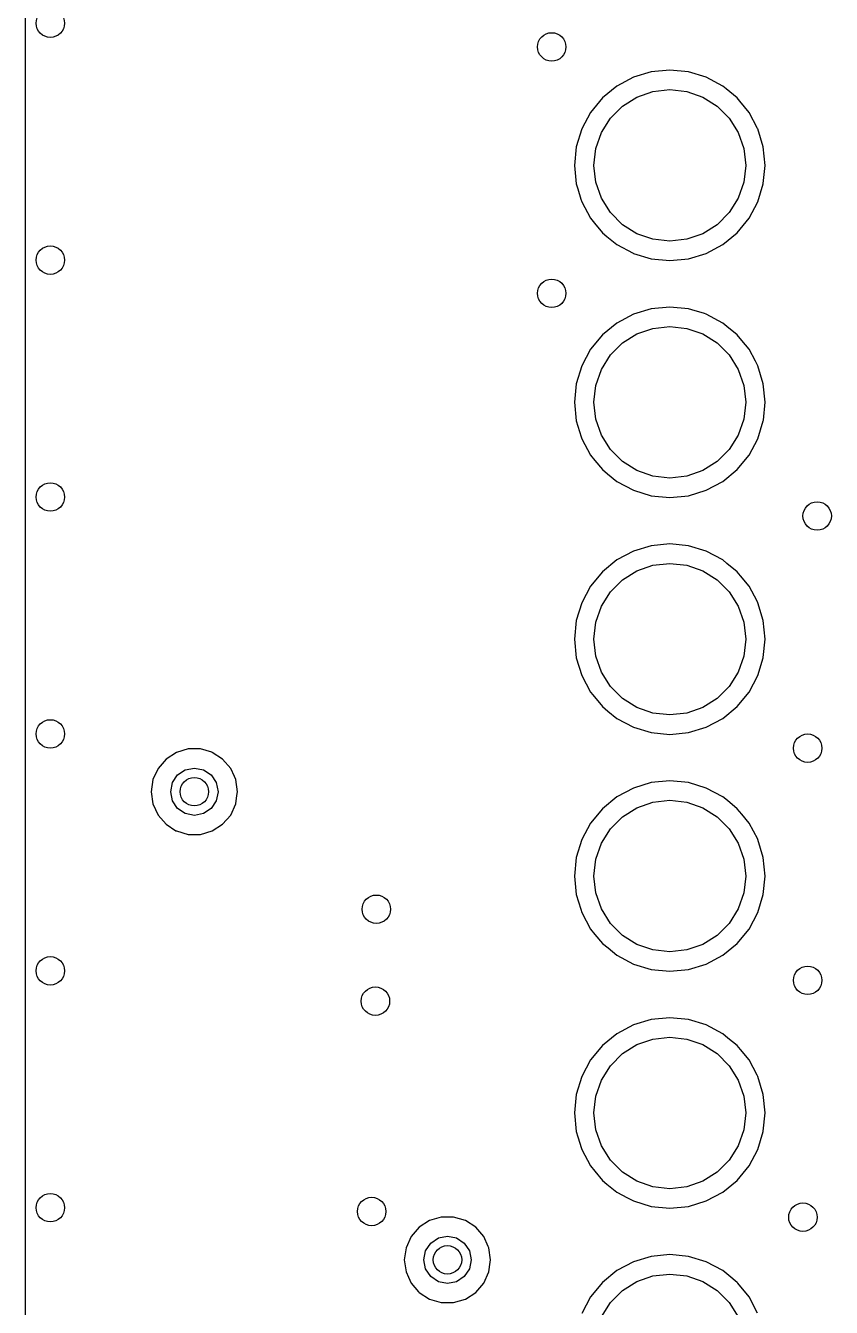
# Model space of a CAD drawing. Extents: x 100.3 to 197.2, y -144.7 to -85.3.
# Drawn here: x 100.3 to 108.8, y -124.55 to -111.03 of the extents above; entities that cross this region are included whole.
import ezdxf

# ---------------------------------------------------------------- set-up
doc = ezdxf.new("R2010")
doc.units = 0
doc.layers.add('BLACK', color=7, linetype='CONTINUOUS')

msp = doc.modelspace()

# ---------------------------------------------------------------- linework, layer by layer
at = {"layer": 'BLACK', "linetype": 'CONTINUOUS'}
for p, q in [((100.3, -112.5), (100.3, -110)), ((106.711, -111.571), (106.537, -111.664)), ((106.899, -111.514), (106.711, -111.571)), ((106.711, -111.571), (106.711, -111.571)), ((107.096, -111.495), (106.899, -111.514)), ((106.899, -111.514), (106.899, -111.514)), ((107.292, -111.514), (107.096, -111.495)), ((107.096, -111.495), (107.096, -111.495)), ((107.48, -111.571), (107.292, -111.514)), ((107.292, -111.514), (107.292, -111.514)), ((107.654, -111.664), (107.48, -111.571)), ((107.48, -111.571), (107.48, -111.571)), ((106.537, -111.664), (106.385, -111.789)), ((106.537, -111.664), (106.537, -111.664)), ((106.748, -111.779), (106.918, -111.72)), ((106.918, -111.72), (107.096, -111.7)), ((107.096, -111.7), (107.274, -111.72)), ((107.274, -111.72), (107.443, -111.779)), ((107.689, -111.693), (107.654, -111.664)), ((107.654, -111.664), (107.654, -111.664)), ((107.654, -111.664), (107.654, -111.664)), ((107.807, -111.789), (107.689, -111.693)), ((106.385, -111.789), (106.26, -111.941)), ((106.385, -111.789), (106.385, -111.789)), ((106.597, -111.874), (106.748, -111.779)), ((107.443, -111.779), (107.594, -111.874)), ((107.835, -111.824), (107.807, -111.789)), ((107.807, -111.789), (107.807, -111.789)), ((107.932, -111.941), (107.835, -111.824)), ((106.26, -111.941), (106.167, -112.115)), ((106.26, -111.941), (106.26, -111.941)), ((106.47, -112.001), (106.597, -111.874)), ((107.594, -111.874), (107.721, -112.001)), ((108.022, -112.11), (107.932, -111.941)), ((107.932, -111.941), (107.932, -111.941)), ((107.932, -111.941), (107.932, -111.941)), ((106.167, -112.115), (106.109, -112.304)), ((106.167, -112.115), (106.167, -112.115)), ((106.375, -112.153), (106.47, -112.001)), ((107.721, -112.001), (107.816, -112.153)), ((108.024, -112.115), (108.022, -112.11)), ((108.082, -112.304), (108.024, -112.115)), ((106.316, -112.322), (106.375, -112.153)), ((107.816, -112.153), (107.876, -112.322)), ((106.109, -112.304), (106.09, -112.5)), ((106.109, -112.304), (106.109, -112.304)), ((106.295, -112.5), (106.316, -112.322)), ((107.876, -112.322), (107.896, -112.5)), ((108.101, -112.5), (108.082, -112.304)), ((108.082, -112.304), (108.082, -112.304)), ((108.082, -112.304), (108.082, -112.304)), ((100.3, -115), (100.3, -112.5)), ((106.09, -112.5), (106.09, -112.5)), ((106.09, -112.5), (106.109, -112.696)), ((106.316, -112.678), (106.295, -112.5)), ((107.896, -112.5), (107.876, -112.678)), ((108.082, -112.693), (108.101, -112.5)), ((108.101, -112.5), (108.101, -112.5)), ((106.109, -112.696), (106.109, -112.696)), ((106.109, -112.696), (106.126, -112.749)), ((106.126, -112.749), (106.158, -112.857)), ((106.375, -112.847), (106.316, -112.678)), ((107.876, -112.678), (107.816, -112.847)), ((108.024, -112.885), (108.082, -112.696)), ((108.082, -112.696), (108.082, -112.693)), ((106.158, -112.857), (106.167, -112.885)), ((106.167, -112.885), (106.167, -112.885)), ((106.167, -112.885), (106.26, -113.059)), ((106.47, -112.999), (106.375, -112.847)), ((107.816, -112.847), (107.721, -112.999)), ((107.932, -113.059), (108.024, -112.885)), ((106.26, -113.059), (106.26, -113.059)), ((106.26, -113.059), (106.26, -113.059)), ((106.26, -113.059), (106.301, -113.11)), ((106.597, -113.126), (106.47, -112.999)), ((107.721, -112.999), (107.594, -113.126)), ((107.807, -113.211), (107.932, -113.059)), ((106.301, -113.11), (106.385, -113.211)), ((106.385, -113.211), (106.385, -113.211)), ((106.385, -113.211), (106.432, -113.25)), ((106.748, -113.221), (106.597, -113.126)), ((107.594, -113.126), (107.443, -113.221)), ((107.654, -113.336), (107.807, -113.211)), ((106.432, -113.25), (106.537, -113.336)), ((106.537, -113.336), (106.537, -113.336)), ((106.537, -113.336), (106.537, -113.336)), ((106.537, -113.336), (106.708, -113.427)), ((106.918, -113.28), (106.748, -113.221)), ((107.096, -113.3), (106.918, -113.28)), ((107.274, -113.28), (107.096, -113.3)), ((107.443, -113.221), (107.274, -113.28)), ((107.48, -113.429), (107.654, -113.336)), ((106.708, -113.427), (106.711, -113.429)), ((106.711, -113.429), (106.899, -113.486)), ((107.292, -113.486), (107.48, -113.429)), ((106.899, -113.486), (106.899, -113.486)), ((106.899, -113.486), (106.899, -113.486)), ((106.899, -113.486), (107.096, -113.505)), ((107.096, -113.505), (107.292, -113.486)), ((107.096, -113.505), (107.096, -113.505)), ((107.096, -113.505), (107.096, -113.505)), ((107.292, -113.486), (107.292, -113.486)), ((107.292, -113.486), (107.292, -113.486)), ((106.899, -114.014), (106.711, -114.071)), ((107.096, -113.995), (106.899, -114.014)), ((106.899, -114.014), (106.899, -114.014)), ((107.292, -114.014), (107.096, -113.995)), ((107.096, -113.995), (107.096, -113.995)), ((107.328, -114.025), (107.292, -114.014)), ((107.292, -114.014), (107.292, -114.014)), ((106.711, -114.071), (106.537, -114.164)), ((106.711, -114.071), (106.711, -114.071)), ((107.46, -114.065), (107.328, -114.025)), ((107.48, -114.071), (107.46, -114.065)), ((107.654, -114.164), (107.48, -114.071)), ((107.48, -114.071), (107.48, -114.071)), ((106.385, -114.289), (106.26, -114.441)), ((106.537, -114.164), (106.385, -114.289)), ((106.385, -114.289), (106.385, -114.289)), ((106.537, -114.164), (106.537, -114.164)), ((106.597, -114.374), (106.748, -114.279)), ((106.748, -114.279), (106.918, -114.22)), ((106.918, -114.22), (107.096, -114.2)), ((107.096, -114.2), (107.274, -114.22)), ((107.274, -114.22), (107.443, -114.279)), ((107.443, -114.279), (107.594, -114.374)), ((107.698, -114.2), (107.654, -114.164)), ((107.654, -114.164), (107.654, -114.164)), ((107.654, -114.164), (107.654, -114.164)), ((107.807, -114.289), (107.698, -114.2)), ((107.857, -114.35), (107.807, -114.289)), ((107.807, -114.289), (107.807, -114.289)), ((106.47, -114.501), (106.597, -114.374)), ((107.594, -114.374), (107.721, -114.501)), ((107.932, -114.441), (107.857, -114.35)), ((106.26, -114.441), (106.167, -114.615)), ((106.26, -114.441), (106.26, -114.441)), ((106.375, -114.653), (106.47, -114.501)), ((107.721, -114.501), (107.816, -114.653)), ((107.998, -114.565), (107.932, -114.441)), ((107.932, -114.441), (107.932, -114.441)), ((107.932, -114.441), (107.932, -114.441)), ((108.024, -114.615), (107.998, -114.565)), ((106.167, -114.615), (106.109, -114.804)), ((106.167, -114.615), (106.167, -114.615)), ((106.316, -114.822), (106.375, -114.653)), ((107.816, -114.653), (107.876, -114.822)), ((108.082, -114.804), (108.024, -114.615)), ((106.109, -114.804), (106.09, -115)), ((106.109, -114.804), (106.109, -114.804)), ((106.295, -115), (106.316, -114.822)), ((107.876, -114.822), (107.896, -115)), ((108.101, -115), (108.082, -114.804)), ((108.082, -114.804), (108.082, -114.804)), ((108.082, -114.804), (108.082, -114.804)), ((100.3, -117.5), (100.3, -115)), ((106.09, -115), (106.09, -115)), ((106.09, -115), (106.109, -115.196)), ((106.316, -115.178), (106.295, -115)), ((107.896, -115), (107.876, -115.178)), ((108.083, -115.188), (108.101, -115)), ((108.101, -115), (108.101, -115)), ((106.109, -115.196), (106.109, -115.196)), ((106.109, -115.196), (106.127, -115.254)), ((106.375, -115.347), (106.316, -115.178)), ((107.876, -115.178), (107.816, -115.347)), ((108.024, -115.385), (108.082, -115.196)), ((108.082, -115.196), (108.083, -115.188)), ((106.127, -115.254), (106.161, -115.365)), ((106.161, -115.365), (106.167, -115.385)), ((106.47, -115.499), (106.375, -115.347)), ((107.816, -115.347), (107.721, -115.499)), ((106.167, -115.385), (106.167, -115.385)), ((106.167, -115.385), (106.26, -115.559)), ((106.597, -115.626), (106.47, -115.499)), ((107.721, -115.499), (107.594, -115.626)), ((107.932, -115.559), (108.024, -115.385)), ((106.26, -115.559), (106.26, -115.559)), ((106.26, -115.559), (106.26, -115.559)), ((106.26, -115.559), (106.306, -115.615)), ((106.306, -115.615), (106.385, -115.711)), ((106.748, -115.721), (106.597, -115.626)), ((107.594, -115.626), (107.443, -115.721)), ((107.807, -115.711), (107.932, -115.559)), ((106.385, -115.711), (106.385, -115.711)), ((106.385, -115.711), (106.438, -115.755)), ((106.438, -115.755), (106.537, -115.836)), ((106.918, -115.78), (106.748, -115.721)), ((107.096, -115.8), (106.918, -115.78)), ((107.274, -115.78), (107.096, -115.8)), ((107.443, -115.721), (107.274, -115.78)), ((107.654, -115.836), (107.807, -115.711)), ((106.537, -115.836), (106.537, -115.836)), ((106.537, -115.836), (106.537, -115.836)), ((106.537, -115.836), (106.711, -115.929)), ((107.48, -115.929), (107.654, -115.836)), ((106.711, -115.929), (106.711, -115.929)), ((106.711, -115.929), (106.899, -115.986)), ((106.899, -115.986), (106.899, -115.986)), ((106.899, -115.986), (106.899, -115.986)), ((106.899, -115.986), (107.096, -116.005)), ((107.096, -116.005), (107.292, -115.986)), ((107.096, -116.005), (107.096, -116.005)), ((107.096, -116.005), (107.096, -116.005)), ((107.292, -115.986), (107.48, -115.929)), ((107.292, -115.986), (107.292, -115.986)), ((107.292, -115.986), (107.292, -115.986)), ((106.711, -116.571), (106.537, -116.664)), ((106.899, -116.514), (106.711, -116.571)), ((106.711, -116.571), (106.711, -116.571)), ((107.096, -116.495), (106.899, -116.514)), ((106.899, -116.514), (106.899, -116.514)), ((107.292, -116.514), (107.096, -116.495)), ((107.096, -116.495), (107.096, -116.495)), ((107.48, -116.571), (107.292, -116.514)), ((107.292, -116.514), (107.292, -116.514)), ((107.654, -116.664), (107.48, -116.571)), ((107.48, -116.571), (107.48, -116.571)), ((106.537, -116.664), (106.385, -116.789)), ((106.537, -116.664), (106.537, -116.664)), ((106.748, -116.779), (106.918, -116.72)), ((106.918, -116.72), (107.096, -116.7)), ((107.096, -116.7), (107.274, -116.72)), ((107.274, -116.72), (107.443, -116.779)), ((107.698, -116.7), (107.654, -116.664)), ((107.654, -116.664), (107.654, -116.664)), ((107.654, -116.664), (107.654, -116.664)), ((107.807, -116.789), (107.698, -116.7)), ((106.385, -116.789), (106.26, -116.941)), ((106.385, -116.789), (106.385, -116.789)), ((106.597, -116.874), (106.748, -116.779)), ((107.443, -116.779), (107.594, -116.874)), ((107.842, -116.832), (107.807, -116.789)), ((107.807, -116.789), (107.807, -116.789)), ((107.932, -116.941), (107.842, -116.832)), ((106.26, -116.941), (106.167, -117.115)), ((106.26, -116.941), (106.26, -116.941)), ((106.47, -117.001), (106.597, -116.874)), ((107.594, -116.874), (107.721, -117.001)), ((108.016, -117.1), (107.932, -116.941)), ((107.932, -116.941), (107.932, -116.941)), ((107.932, -116.941), (107.932, -116.941)), ((106.167, -117.115), (106.109, -117.304)), ((106.167, -117.115), (106.167, -117.115)), ((106.375, -117.153), (106.47, -117.001)), ((107.721, -117.001), (107.816, -117.153)), ((108.024, -117.115), (108.016, -117.1)), ((108.082, -117.304), (108.024, -117.115)), ((106.316, -117.322), (106.375, -117.153)), ((107.816, -117.153), (107.876, -117.322)), ((106.109, -117.304), (106.09, -117.5)), ((106.109, -117.304), (106.109, -117.304)), ((106.295, -117.5), (106.316, -117.322)), ((107.876, -117.322), (107.896, -117.5)), ((108.101, -117.5), (108.082, -117.304)), ((108.082, -117.304), (108.082, -117.304)), ((108.082, -117.304), (108.082, -117.304)), ((100.3, -119.11), (100.3, -117.5)), ((106.09, -117.5), (106.09, -117.5)), ((106.09, -117.5), (106.109, -117.696)), ((106.316, -117.678), (106.295, -117.5)), ((107.896, -117.5), (107.876, -117.678)), ((108.082, -117.693), (108.101, -117.5)), ((108.101, -117.5), (108.101, -117.5)), ((106.109, -117.696), (106.109, -117.696)), ((106.109, -117.696), (106.167, -117.885)), ((106.375, -117.847), (106.316, -117.678)), ((107.876, -117.678), (107.816, -117.847)), ((108.024, -117.885), (108.082, -117.696)), ((108.082, -117.696), (108.082, -117.693)), ((106.167, -117.885), (106.167, -117.885)), ((106.167, -117.885), (106.26, -118.059)), ((106.47, -117.999), (106.375, -117.847)), ((107.816, -117.847), (107.721, -117.999)), ((107.932, -118.059), (108.024, -117.885)), ((106.26, -118.059), (106.26, -118.059)), ((106.26, -118.059), (106.26, -118.059)), ((106.26, -118.059), (106.282, -118.086)), ((106.597, -118.126), (106.47, -117.999)), ((107.721, -117.999), (107.594, -118.126)), ((107.807, -118.211), (107.932, -118.059)), ((106.282, -118.086), (106.385, -118.211)), ((106.385, -118.211), (106.385, -118.211)), ((106.385, -118.211), (106.443, -118.259)), ((106.748, -118.221), (106.597, -118.126)), ((107.594, -118.126), (107.443, -118.221)), ((107.654, -118.336), (107.807, -118.211)), ((106.443, -118.259), (106.537, -118.336)), ((106.537, -118.336), (106.537, -118.336)), ((106.537, -118.336), (106.537, -118.336)), ((106.537, -118.336), (106.711, -118.429)), ((106.918, -118.28), (106.748, -118.221)), ((107.096, -118.3), (106.918, -118.28)), ((107.274, -118.28), (107.096, -118.3)), ((107.443, -118.221), (107.274, -118.28)), ((107.48, -118.429), (107.654, -118.336)), ((106.711, -118.429), (106.711, -118.429)), ((106.711, -118.429), (106.899, -118.486)), ((106.899, -118.486), (106.899, -118.486)), ((106.899, -118.486), (106.899, -118.486)), ((106.899, -118.486), (107.096, -118.505)), ((107.096, -118.505), (107.292, -118.486)), ((107.292, -118.486), (107.48, -118.429)), ((107.292, -118.486), (107.292, -118.486)), ((107.292, -118.486), (107.292, -118.486)), ((107.096, -118.505), (107.096, -118.505)), ((107.096, -118.505), (107.096, -118.505)), ((101.891, -118.696), (101.782, -118.766)), ((102.015, -118.659), (101.891, -118.696)), ((101.891, -118.696), (101.891, -118.696)), ((102.145, -118.659), (102.015, -118.659)), ((102.015, -118.659), (102.015, -118.659)), ((102.264, -118.694), (102.145, -118.659)), ((102.145, -118.659), (102.145, -118.659)), ((102.269, -118.696), (102.264, -118.694)), ((102.378, -118.766), (102.269, -118.696)), ((102.269, -118.696), (102.269, -118.696)), ((102.269, -118.696), (102.269, -118.696)), ((101.697, -118.864), (101.643, -118.982)), ((101.782, -118.766), (101.697, -118.864)), ((101.903, -118.933), (101.984, -118.879)), ((101.984, -118.879), (102.08, -118.86)), ((102.08, -118.86), (102.176, -118.879)), ((102.176, -118.879), (102.257, -118.933)), ((102.463, -118.864), (102.378, -118.766)), ((102.378, -118.766), (102.378, -118.766)), ((102.378, -118.766), (102.378, -118.766)), ((102.503, -118.951), (102.463, -118.864)), ((101.643, -118.982), (101.625, -119.11)), ((101.83, -119.11), (101.849, -119.014)), ((101.849, -119.014), (101.903, -118.933)), ((102.257, -118.933), (102.311, -119.014)), ((102.311, -119.014), (102.33, -119.11)), ((102.517, -118.982), (102.503, -118.951)), ((102.535, -119.11), (102.517, -118.982)), ((106.899, -119.014), (106.711, -119.071)), ((107.096, -118.995), (106.899, -119.014)), ((106.899, -119.014), (106.899, -119.014)), ((107.292, -119.014), (107.096, -118.995)), ((107.096, -118.995), (107.096, -118.995)), ((107.48, -119.071), (107.292, -119.014)), ((107.292, -119.014), (107.292, -119.014)), ((100.3, -120), (100.3, -119.11)), ((101.625, -119.11), (101.625, -119.11)), ((101.625, -119.11), (101.643, -119.238)), ((101.849, -119.206), (101.83, -119.11)), ((102.33, -119.11), (102.311, -119.206)), ((102.517, -119.238), (102.529, -119.15)), ((102.529, -119.15), (102.535, -119.11)), ((102.535, -119.11), (102.535, -119.11)), ((106.537, -119.164), (106.385, -119.289)), ((106.711, -119.071), (106.537, -119.164)), ((106.537, -119.164), (106.537, -119.164)), ((106.711, -119.071), (106.711, -119.071)), ((107.654, -119.164), (107.48, -119.071)), ((107.48, -119.071), (107.48, -119.071)), ((107.703, -119.204), (107.654, -119.164)), ((107.654, -119.164), (107.654, -119.164)), ((107.654, -119.164), (107.654, -119.164)), ((101.643, -119.238), (101.697, -119.356)), ((101.903, -119.287), (101.849, -119.206)), ((101.984, -119.341), (101.903, -119.287)), ((102.257, -119.287), (102.176, -119.341)), ((102.311, -119.206), (102.257, -119.287)), ((102.463, -119.356), (102.517, -119.238)), ((106.385, -119.289), (106.26, -119.441)), ((106.385, -119.289), (106.385, -119.289)), ((106.597, -119.374), (106.748, -119.279)), ((106.748, -119.279), (106.918, -119.22)), ((106.918, -119.22), (107.096, -119.2)), ((107.096, -119.2), (107.274, -119.22)), ((107.274, -119.22), (107.443, -119.279)), ((107.443, -119.279), (107.594, -119.374)), ((107.807, -119.289), (107.703, -119.204)), ((107.854, -119.347), (107.807, -119.289)), ((107.807, -119.289), (107.807, -119.289)), ((101.697, -119.356), (101.697, -119.356)), ((101.697, -119.356), (101.782, -119.454)), ((102.08, -119.36), (101.984, -119.341)), ((102.176, -119.341), (102.08, -119.36)), ((102.378, -119.454), (102.463, -119.356)), ((106.47, -119.501), (106.597, -119.374)), ((107.594, -119.374), (107.721, -119.501)), ((107.932, -119.441), (107.854, -119.347)), ((101.782, -119.454), (101.782, -119.454)), ((101.782, -119.454), (101.886, -119.521)), ((101.886, -119.521), (101.891, -119.524)), ((101.891, -119.524), (102.015, -119.56)), ((102.015, -119.56), (102.015, -119.56)), ((102.015, -119.56), (102.145, -119.56)), ((102.145, -119.56), (102.269, -119.524)), ((102.145, -119.56), (102.145, -119.56)), ((102.269, -119.524), (102.378, -119.454)), ((106.26, -119.441), (106.167, -119.615)), ((106.26, -119.441), (106.26, -119.441)), ((106.375, -119.653), (106.47, -119.501)), ((107.721, -119.501), (107.816, -119.653)), ((108.023, -119.612), (107.932, -119.441)), ((107.932, -119.441), (107.932, -119.441)), ((107.932, -119.441), (107.932, -119.441)), ((106.167, -119.615), (106.109, -119.804)), ((106.167, -119.615), (106.167, -119.615)), ((106.316, -119.822), (106.375, -119.653)), ((107.816, -119.653), (107.876, -119.822)), ((108.024, -119.615), (108.023, -119.612)), ((108.082, -119.804), (108.024, -119.615)), ((106.109, -119.804), (106.09, -120)), ((106.109, -119.804), (106.109, -119.804)), ((106.295, -120), (106.316, -119.822)), ((107.876, -119.822), (107.896, -120)), ((108.101, -120), (108.082, -119.804)), ((108.082, -119.804), (108.082, -119.804)), ((108.082, -119.804), (108.082, -119.804)), ((100.3, -122.5), (100.3, -120)), ((106.09, -120), (106.09, -120)), ((106.09, -120), (106.109, -120.196)), ((106.316, -120.178), (106.295, -120)), ((107.896, -120), (107.876, -120.178)), ((108.082, -120.193), (108.101, -120)), ((108.101, -120), (108.101, -120)), ((106.109, -120.196), (106.109, -120.196)), ((106.109, -120.196), (106.109, -120.196)), ((106.109, -120.196), (106.157, -120.351)), ((106.375, -120.347), (106.316, -120.178)), ((107.876, -120.178), (107.816, -120.347)), ((108.024, -120.385), (108.082, -120.196)), ((108.082, -120.196), (108.082, -120.193)), ((106.157, -120.351), (106.167, -120.385)), ((106.47, -120.499), (106.375, -120.347)), ((107.816, -120.347), (107.721, -120.499)), ((106.167, -120.385), (106.167, -120.385)), ((106.167, -120.385), (106.26, -120.559)), ((106.597, -120.626), (106.47, -120.499)), ((107.721, -120.499), (107.594, -120.626)), ((107.932, -120.559), (108.024, -120.385)), ((106.26, -120.559), (106.26, -120.559)), ((106.26, -120.559), (106.26, -120.559)), ((106.26, -120.559), (106.306, -120.615)), ((106.306, -120.615), (106.385, -120.711)), ((106.748, -120.721), (106.597, -120.626)), ((107.594, -120.626), (107.443, -120.721)), ((107.807, -120.711), (107.932, -120.559)), ((106.385, -120.711), (106.385, -120.711)), ((106.385, -120.711), (106.444, -120.759)), ((106.444, -120.759), (106.537, -120.836)), ((106.918, -120.78), (106.748, -120.721)), ((107.096, -120.8), (106.918, -120.78)), ((107.274, -120.78), (107.096, -120.8)), ((107.443, -120.721), (107.274, -120.78)), ((107.654, -120.836), (107.807, -120.711)), ((106.537, -120.836), (106.537, -120.836)), ((106.537, -120.836), (106.537, -120.836)), ((106.537, -120.836), (106.711, -120.929)), ((107.48, -120.929), (107.654, -120.836)), ((106.711, -120.929), (106.711, -120.929)), ((106.711, -120.929), (106.899, -120.986)), ((106.899, -120.986), (106.899, -120.986)), ((106.899, -120.986), (106.899, -120.986)), ((106.899, -120.986), (107.096, -121.005)), ((107.096, -121.005), (107.292, -120.986)), ((107.096, -121.005), (107.096, -121.005)), ((107.096, -121.005), (107.096, -121.005)), ((107.292, -120.986), (107.48, -120.929)), ((107.292, -120.986), (107.292, -120.986)), ((107.292, -120.986), (107.292, -120.986)), ((106.711, -121.571), (106.537, -121.664)), ((106.899, -121.514), (106.711, -121.571)), ((106.711, -121.571), (106.711, -121.571)), ((107.096, -121.495), (106.899, -121.514)), ((106.899, -121.514), (106.899, -121.514)), ((107.292, -121.514), (107.096, -121.495)), ((107.096, -121.495), (107.096, -121.495)), ((107.48, -121.571), (107.292, -121.514)), ((107.292, -121.514), (107.292, -121.514)), ((107.654, -121.664), (107.48, -121.571)), ((107.48, -121.571), (107.48, -121.571)), ((106.537, -121.664), (106.385, -121.789)), ((106.537, -121.664), (106.537, -121.664)), ((106.748, -121.779), (106.918, -121.72)), ((106.918, -121.72), (107.096, -121.7)), ((107.096, -121.7), (107.274, -121.72)), ((107.274, -121.72), (107.443, -121.779)), ((107.709, -121.709), (107.654, -121.664)), ((107.654, -121.664), (107.654, -121.664)), ((107.654, -121.664), (107.654, -121.664)), ((107.807, -121.789), (107.709, -121.709)), ((106.385, -121.789), (106.26, -121.941)), ((106.385, -121.789), (106.385, -121.789)), ((106.597, -121.874), (106.748, -121.779)), ((107.443, -121.779), (107.594, -121.874)), ((107.842, -121.832), (107.807, -121.789)), ((107.807, -121.789), (107.807, -121.789)), ((107.932, -121.941), (107.842, -121.832)), ((106.26, -121.941), (106.167, -122.115)), ((106.26, -121.941), (106.26, -121.941)), ((106.375, -122.153), (106.47, -122.001)), ((106.47, -122.001), (106.597, -121.874)), ((107.594, -121.874), (107.721, -122.001)), ((107.721, -122.001), (107.816, -122.153)), ((108.016, -122.1), (107.932, -121.941)), ((107.932, -121.941), (107.932, -121.941)), ((107.932, -121.941), (107.932, -121.941)), ((106.167, -122.115), (106.109, -122.304)), ((106.167, -122.115), (106.167, -122.115)), ((108.024, -122.115), (108.016, -122.1)), ((108.082, -122.304), (108.024, -122.115)), ((106.316, -122.322), (106.375, -122.153)), ((107.816, -122.153), (107.876, -122.322)), ((106.109, -122.304), (106.09, -122.5)), ((106.109, -122.304), (106.109, -122.304)), ((106.295, -122.5), (106.316, -122.322)), ((107.876, -122.322), (107.896, -122.5)), ((108.101, -122.5), (108.082, -122.304)), ((108.082, -122.304), (108.082, -122.304)), ((108.082, -122.304), (108.082, -122.304)), ((100.3, -124.05), (100.3, -122.5)), ((106.09, -122.5), (106.09, -122.5)), ((106.09, -122.5), (106.109, -122.696)), ((106.316, -122.678), (106.295, -122.5)), ((107.896, -122.5), (107.876, -122.678)), ((108.082, -122.693), (108.101, -122.5)), ((108.101, -122.5), (108.101, -122.5)), ((106.375, -122.847), (106.316, -122.678)), ((107.876, -122.678), (107.816, -122.847)), ((106.109, -122.696), (106.109, -122.696)), ((106.109, -122.696), (106.127, -122.753)), ((106.127, -122.753), (106.164, -122.875)), ((108.024, -122.885), (108.082, -122.696)), ((108.082, -122.696), (108.082, -122.693)), ((106.164, -122.875), (106.167, -122.885)), ((106.167, -122.885), (106.167, -122.885)), ((106.167, -122.885), (106.26, -123.059)), ((106.47, -122.999), (106.375, -122.847)), ((107.816, -122.847), (107.721, -122.999)), ((107.932, -123.059), (108.024, -122.885)), ((106.26, -123.059), (106.26, -123.059)), ((106.26, -123.059), (106.26, -123.059)), ((106.26, -123.059), (106.306, -123.115)), ((106.597, -123.126), (106.47, -122.999)), ((107.721, -122.999), (107.594, -123.126)), ((107.807, -123.211), (107.932, -123.059)), ((106.306, -123.115), (106.385, -123.211)), ((106.385, -123.211), (106.385, -123.211)), ((106.385, -123.211), (106.432, -123.25)), ((106.748, -123.221), (106.597, -123.126)), ((106.918, -123.28), (106.748, -123.221)), ((107.443, -123.221), (107.274, -123.28)), ((107.594, -123.126), (107.443, -123.221)), ((107.654, -123.336), (107.807, -123.211)), ((106.432, -123.25), (106.537, -123.336)), ((106.537, -123.336), (106.537, -123.336)), ((106.537, -123.336), (106.537, -123.336)), ((106.537, -123.336), (106.648, -123.395)), ((107.096, -123.3), (106.918, -123.28)), ((107.274, -123.28), (107.096, -123.3)), ((107.48, -123.429), (107.654, -123.336)), ((106.648, -123.395), (106.711, -123.429)), ((106.711, -123.429), (106.899, -123.486)), ((106.899, -123.486), (106.899, -123.486)), ((106.899, -123.486), (106.899, -123.486)), ((106.899, -123.486), (107.096, -123.505)), ((107.096, -123.505), (107.292, -123.486)), ((107.292, -123.486), (107.48, -123.429)), ((107.292, -123.486), (107.292, -123.486)), ((107.292, -123.486), (107.292, -123.486)), ((104.685, -123.599), (104.561, -123.636)), ((104.815, -123.599), (104.685, -123.599)), ((104.685, -123.599), (104.685, -123.599)), ((104.939, -123.636), (104.815, -123.599)), ((104.815, -123.599), (104.815, -123.599)), ((107.096, -123.505), (107.096, -123.505)), ((107.096, -123.505), (107.096, -123.505)), ((104.452, -123.706), (104.367, -123.804)), ((104.561, -123.636), (104.452, -123.706)), ((104.561, -123.636), (104.561, -123.636)), ((105.048, -123.706), (104.939, -123.636)), ((104.939, -123.636), (104.939, -123.636)), ((104.939, -123.636), (104.939, -123.636)), ((104.939, -123.636), (104.939, -123.636)), ((105.133, -123.804), (105.048, -123.706)), ((105.048, -123.706), (105.048, -123.706)), ((105.048, -123.706), (105.048, -123.706)), ((104.367, -123.804), (104.313, -123.922)), ((104.519, -123.954), (104.573, -123.873)), ((104.573, -123.873), (104.654, -123.819)), ((104.654, -123.819), (104.75, -123.8)), ((104.75, -123.8), (104.846, -123.819)), ((104.846, -123.819), (104.927, -123.873)), ((104.927, -123.873), (104.981, -123.954)), ((105.181, -123.908), (105.133, -123.804)), ((104.313, -123.922), (104.295, -124.05)), ((104.5, -124.05), (104.519, -123.954)), ((104.981, -123.954), (105, -124.05)), ((105.187, -123.922), (105.181, -123.908)), ((105.205, -124.05), (105.187, -123.922)), ((106.899, -124.014), (106.711, -124.071)), ((107.096, -123.995), (106.899, -124.014)), ((106.899, -124.014), (106.899, -124.014)), ((107.292, -124.014), (107.096, -123.995)), ((107.096, -123.995), (107.096, -123.995)), ((107.48, -124.071), (107.292, -124.014)), ((107.292, -124.014), (107.292, -124.014)), ((100.3, -125), (100.3, -124.05)), ((104.295, -124.05), (104.295, -124.05)), ((104.295, -124.05), (104.313, -124.178)), ((104.519, -124.146), (104.5, -124.05)), ((104.573, -124.227), (104.519, -124.146)), ((104.981, -124.146), (104.927, -124.227)), ((105, -124.05), (104.981, -124.146)), ((105.187, -124.178), (105.201, -124.076)), ((105.201, -124.076), (105.205, -124.05)), ((105.205, -124.05), (105.205, -124.05)), ((106.537, -124.164), (106.385, -124.289)), ((106.711, -124.071), (106.537, -124.164)), ((106.537, -124.164), (106.537, -124.164)), ((106.711, -124.071), (106.711, -124.071)), ((107.654, -124.164), (107.48, -124.071)), ((107.48, -124.071), (107.48, -124.071)), ((107.718, -124.216), (107.654, -124.164)), ((107.654, -124.164), (107.654, -124.164)), ((107.654, -124.164), (107.654, -124.164)), ((104.313, -124.178), (104.339, -124.234)), ((104.339, -124.234), (104.367, -124.296)), ((104.367, -124.296), (104.445, -124.386)), ((104.654, -124.281), (104.573, -124.227)), ((104.75, -124.3), (104.654, -124.281)), ((104.846, -124.281), (104.75, -124.3)), ((104.927, -124.227), (104.846, -124.281)), ((105.048, -124.394), (105.133, -124.296)), ((105.133, -124.296), (105.187, -124.178)), ((106.385, -124.289), (106.26, -124.441)), ((106.385, -124.289), (106.385, -124.289)), ((106.597, -124.374), (106.748, -124.279)), ((106.748, -124.279), (106.918, -124.22)), ((106.918, -124.22), (107.096, -124.2)), ((107.096, -124.2), (107.274, -124.22)), ((107.274, -124.22), (107.443, -124.279)), ((107.443, -124.279), (107.594, -124.374)), ((107.807, -124.289), (107.718, -124.216)), ((107.812, -124.296), (107.807, -124.289)), ((107.807, -124.289), (107.807, -124.289)), ((107.932, -124.441), (107.812, -124.296)), ((104.445, -124.386), (104.452, -124.394)), ((104.452, -124.394), (104.561, -124.464)), ((104.939, -124.464), (105.048, -124.394)), ((106.47, -124.501), (106.597, -124.374)), ((107.594, -124.374), (107.721, -124.501)), ((104.561, -124.464), (104.561, -124.464)), ((104.561, -124.464), (104.685, -124.5)), ((104.685, -124.5), (104.685, -124.5)), ((104.685, -124.5), (104.815, -124.5)), ((104.815, -124.5), (104.939, -124.464)), ((104.815, -124.5), (104.815, -124.5)), ((106.26, -124.441), (106.167, -124.615)), ((106.26, -124.441), (106.26, -124.441)), ((106.375, -124.653), (106.47, -124.501)), ((107.721, -124.501), (107.816, -124.653)), ((108.022, -124.611), (107.932, -124.441)), ((107.932, -124.441), (107.932, -124.441)), ((107.932, -124.441), (107.932, -124.441))]:
    msp.add_line(p, q, dxfattribs=at)
at = {"layer": 'BLACK'}
for centre in [(100.56, -111), (105.85, -111.25), (100.56, -113.5), (105.85, -113.85), (100.56, -116), (108.65, -116.2), (100.56, -118.5), (108.55, -118.65), (102.08, -119.11), (104, -120.35), (100.56, -121), (108.55, -121.1), (103.99, -121.32), (100.56, -123.5), (103.95, -123.54), (108.5, -123.6), (104.75, -124.05)]:
    msp.add_circle(centre, 0.15, dxfattribs=at)

doc.saveas('drawing.dxf')
